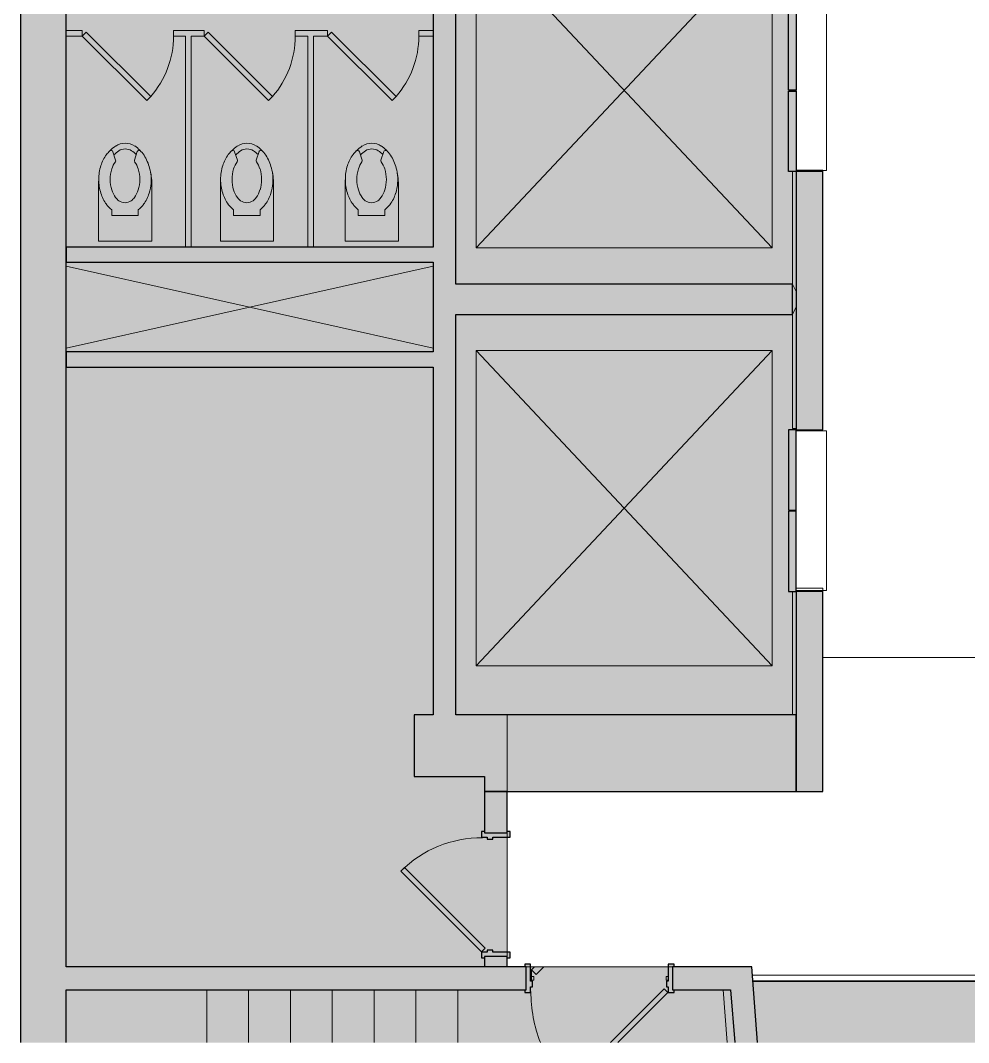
# Model space of a CAD drawing. Header units: inches. Extents: x 920 to 2317, y -557 to 1857.
# Drawn here: x 1702.3 to 1951.6, y 955.4 to 1224.3 of the extents above; entities that cross this region are included whole.
import ezdxf

# ---------------------------------------------------------------- set-up
doc = ezdxf.new("R2010")
doc.units = ezdxf.units.IN
doc.header["$MEASUREMENT"] = 0
for name, color, linetype, lineweight in [('1600 K ST MEZZANINE_dwg', 8, 'Continuous', 9), ('A-DETL-GENF', 92, 'Continuous', 9), ('A-DETL-THIN', 151, 'Continuous', 9), ('A-DOOR', 31, 'Continuous', 18), ('A-Door-Exst', 7, 'Continuous', 9), ('A-FLOR', 192, 'Continuous', 18), ('A-FLOR-HRAL', 11, 'Continuous', 9), ('A-WALL', 113, 'Continuous', 13), ('A-Wall-Exst', 7, 'Continuous', 9), ('A-WALL-PATT', 111, 'Continuous', 18), ('I-WALL', 2, 'Continuous', 18), ('XAR$0$AFLEV', 7, 'Continuous', 9), ('XAR$0$AFLST', 7, 'Continuous', 9), ('XAR$0$PFI', 7, 'Continuous', 9)]:
    doc.layers.add(name, color=color, linetype=linetype, lineweight=lineweight)

# ---------------------------------------------------------------- blocks, each defined once
blk = doc.blocks.new('ELEVATOR DOOR - 42_ x 84_-7366701-MEZZANINE  CONSTRUCTION')
at = {"layer": 'A-DOOR'}
for points in [[(-4.03, -3.5), (-25.15, -3.5), (-25.15, -5.5), (-4.03, -5.5)], [(17.35, -5.5), (17.35, -3.5), (-3.78, -3.5), (-3.78, -5.5), (2.99, -5.5)]]:
    blk.add_hatch(color=250, dxfattribs=at).paths.add_polyline_path(points, flags=0)
for p, q in [((17.1, 4.5), (-24.9, 4.5)), ((-24.9, 4.5), (-24.9, -3.5)), ((17.1, -3.5), (17.1, 4.5)), ((-4.03, -3.5), (-3.78, -3.5))]:
    blk.add_line(p, q, dxfattribs=at)
at = {"layer": 'A-DOOR', "color": 8, "lineweight": 30}
for p, q in [((-25.15, -5.5), (-25.15, -3.5)), ((-25.15, -3.5), (-4.03, -3.5)), ((-4.03, -3.5), (-4.03, -5.5)), ((-3.78, -5.5), (-3.78, -3.5)), ((-3.78, -3.5), (17.35, -3.5)), ((17.35, -3.5), (17.35, -5.5)), ((-4.03, -5.5), (-25.15, -5.5)), ((17.35, -5.5), (-3.78, -5.5))]:
    blk.add_line(p, q, dxfattribs=at)
blk = doc.blocks.new('ELEVATOR DOOR - 42_ x 84_-7366661-MEZZANINE  CONSTRUCTION')
at = {"layer": 'A-DOOR'}
for points in [[(-25.15, 5.5), (-25.15, 3.5), (-4.03, 3.5), (-4.03, 5.5), (-22.08, 5.5)], [(-3.78, 5.5), (-3.78, 3.5), (17.35, 3.5), (17.35, 5.5)]]:
    blk.add_hatch(color=250, dxfattribs=at).paths.add_polyline_path(points, flags=0)
at = {"layer": 'A-DOOR', "color": 8, "lineweight": 30}
for p, q in [((-4.03, 5.5), (-25.15, 5.5)), ((-25.15, 5.5), (-25.15, 3.5)), ((-4.03, 3.5), (-4.03, 5.5)), ((17.35, 5.5), (-3.78, 5.5)), ((-3.78, 5.5), (-3.78, 3.5)), ((17.35, 3.5), (17.35, 5.5)), ((-25.15, 3.5), (-4.03, 3.5)), ((-3.78, 3.5), (17.35, 3.5))]:
    blk.add_line(p, q, dxfattribs=at)
at = {"layer": 'A-DOOR'}
for p, q in [((-24.9, 3.5), (-24.9, -4.5)), ((-3.78, 3.5), (-4.03, 3.5)), ((17.1, -4.5), (17.1, 3.5)), ((-24.9, -4.5), (17.1, -4.5))]:
    blk.add_line(p, q, dxfattribs=at)
blk = doc.blocks.new('1600 K ST MEZZANINE_dwg-7073454-MEZZANINE  CONSTRUCTION')
at = {"layer": 'A-Door-Exst'}
blk.add_line((1942.78, 975.25), (1942.03, 974.5), dxfattribs=at)
at = {"layer": 'A-Door-Exst', "flags": 128}
for points in [[(1941.75, 974.5), (1942.03, 974.5), (1942.03, 971.5)], [(1942.03, 974.5), (1943.27, 973.27), (1945.26, 975.25)], [(1978, 971.75), (1977.41, 971.75), (1977.41, 972.75), (1978, 972.75)]]:
    blk.add_lwpolyline(points, dxfattribs=at)
blk.add_lwpolyline([(1942.03, 971.75), (1942.66, 971.75), (1942.66, 972.75), (1942.03, 972.75)], close=True, dxfattribs=at)
at = {"layer": 'A-Door-Exst'}
blk.add_arc((1942.03, 974.5), 36, 0.6708, 1.1971, dxfattribs=at)
at = {"layer": 'A-Wall-Exst'}
for p, q in [((2010.63, 1184.58), (2010.63, 1154.95)), ((2010.63, 1074.08), (2010.63, 1041.58)), ((1992.38, 969.25), (1993.47, 955.36))]:
    blk.add_line(p, q, dxfattribs=at)
at = {"layer": 'A-Wall-Exst', "flags": 128}
for points in [[(2018.63, 1184.58), (2018.63, 1184.95), (2011.63, 1184.95)], [(2010.63, 1146.95), (2010.63, 1116.95), (2011.63, 1116.95)], [(2018.63, 1074.08), (2018.63, 1074.95), (2011.63, 1074.95)]]:
    blk.add_lwpolyline(points, dxfattribs=at)
at = {"layer": 'A-WALL-PATT', "color": 7, "lineweight": 9}
for p, q in [((2011.63, 1116.95), (2010.63, 1116.95)), ((2011.63, 1074.95), (2018.63, 1074.95))]:
    blk.add_line(p, q, dxfattribs=at)
at = {"layer": 'A-WALL-PATT', "color": 7, "lineweight": 9, "flags": 128}
blk.add_lwpolyline([(2011.63, 1184.95), (2012.63, 1184.95), (2018.63, 1184.95)], dxfattribs=at)
for points in [[(2011.63, 1152.95), (2010.63, 1154.95)], [(2011.63, 1148.95), (2010.63, 1146.95)]]:
    blk.add_lwpolyline(points, close=True, dxfattribs=at)
at = {"layer": 'XAR$0$AFLEV'}
for p, q in [((1916.13, 1159.68), (1819.63, 1138.08)), ((1819.63, 1159.68), (1916.13, 1138.08))]:
    blk.add_line(p, q, dxfattribs=at)
at = {"layer": 'XAR$0$AFLEV', "flags": 128}
for points in [[(2005.28, 1247.45), (1927.48, 1247.45), (1927.48, 1164.45), (2005.28, 1164.45), (2005.28, 1247.45), (1927.48, 1164.45), (2005.28, 1164.45), (1927.48, 1247.45)], [(2005.28, 1137.45), (1927.48, 1137.45), (1927.48, 1054.45), (2005.28, 1054.45), (2005.28, 1137.45), (1927.48, 1054.45), (2005.28, 1054.45), (1927.48, 1137.45)]]:
    blk.add_lwpolyline(points, dxfattribs=at)
at = {"layer": 'XAR$0$AFLST'}
for p, q in [((1856.62, 969.25), (1856.62, 955.36)), ((1867.62, 969.25), (1867.62, 955.36)), ((1878.62, 969.25), (1878.62, 955.36)), ((1889.62, 969.25), (1889.62, 955.36)), ((1900.62, 969.25), (1900.62, 955.36)), ((1911.62, 969.25), (1911.62, 955.36)), ((1922.62, 969.25), (1922.62, 955.36))]:
    blk.add_line(p, q, dxfattribs=at)
at = {"layer": 'XAR$0$PFI'}
for p, q in [((1832.65, 1187.56), (1831.92, 1189.76)), ((1838.33, 1189.79), (1837.59, 1187.56)), ((1864.68, 1187.56), (1863.95, 1189.76)), ((1870.36, 1189.79), (1869.62, 1187.56)), ((1897.49, 1187.56), (1896.76, 1189.76)), ((1903.17, 1189.79), (1902.43, 1187.56))]:
    blk.add_line(p, q, dxfattribs=at)
at = {"layer": 'XAR$0$PFI', "flags": 128}
for points in [[(1819.63, 1220.18), (1823.88, 1220.18), (1840.85, 1203.21), (1841.91, 1204.27), (1824.94, 1221.24), (1823.88, 1220.18), (1823.88, 1221.68), (1819.63, 1221.68)], [(1851.05, 1164.68), (1851.05, 1220.18), (1847.88, 1220.18), (1847.88, 1221.68), (1855.9, 1221.68), (1855.9, 1220.18), (1856.96, 1221.24), (1873.93, 1204.27), (1872.87, 1203.21), (1855.9, 1220.18), (1852.55, 1220.18), (1852.55, 1164.68)], [(1905.36, 1203.21), (1888.39, 1220.18), (1888.39, 1221.68), (1879.9, 1221.68), (1879.9, 1220.18), (1883.21, 1220.18), (1883.21, 1164.68)], [(1884.71, 1164.68), (1884.71, 1220.18), (1888.39, 1220.18), (1889.45, 1221.24), (1906.42, 1204.27), (1905.36, 1203.21)], [(1916.13, 1221.68), (1912.39, 1221.68), (1912.39, 1220.18), (1916.13, 1220.18)], [(1828.17, 1181.13), (1828.17, 1166.26), (1842.17, 1166.26), (1842.17, 1181.13)], [(1860.2, 1181.13), (1860.2, 1166.26), (1874.2, 1166.26), (1874.2, 1181.13)], [(1893.01, 1181.13), (1893.01, 1166.26), (1907.01, 1166.26), (1907.01, 1181.13)], [(1831.62, 1174.52), (1831.62, 1172.97), (1838.62, 1172.97), (1838.62, 1174.52)], [(1863.65, 1174.52), (1863.65, 1172.97), (1870.65, 1172.97), (1870.65, 1174.52)], [(1896.46, 1174.52), (1896.46, 1172.97), (1903.46, 1172.97), (1903.46, 1174.52)]]:
    blk.add_lwpolyline(points, dxfattribs=at)
at = {"layer": 'XAR$0$PFI'}
for centre, radius, start, end in [((1823.88, 1220.18), 24, 318.5833, 0), ((1855.9, 1220.18), 24, 318.5833, 0), ((1888.39, 1220.18), 24, 318.5833, 0), ((1835.17, 1187.39), 4.62, 90, 122.7617), ((1835.17, 1187.39), 4.62, 57.2383, 90), ((1867.2, 1187.39), 4.62, 90, 122.7617), ((1867.2, 1187.39), 4.62, 57.2383, 90), ((1900.01, 1187.39), 4.62, 90, 122.7617), ((1900.01, 1187.39), 4.62, 57.2383, 90), ((1837.92, 1183.3), 9.56, 143.3275, 162.8584), ((1836.21, 1184.57), 7.43, 133.4258, 143.3275), ((1831.45, 1189.6), 0.5, 18.2438, 133.4259), ((1837.1, 1184.4), 8.18, 122.7616, 136.6903), ((1837.1, 1184.4), 6.68, 122.7617, 137.2435), ((1835.17, 1187.39), 3.12, 90, 122.7618), ((1835.17, 1187.39), 3.12, 57.2382, 90), ((1833.24, 1184.4), 6.68, 43.6858, 57.2383), ((1833.24, 1184.4), 8.18, 32.7685, 57.2383), ((1838.8, 1189.63), 0.5, 44.3279, 161.7562), ((1830.18, 1182.43), 11.82, 14.929, 32.7685), ((1869.95, 1183.3), 9.56, 143.3275, 162.8584), ((1868.24, 1184.57), 7.43, 133.4258, 143.3275), ((1863.48, 1189.6), 0.5, 18.2438, 133.4259), ((1869.13, 1184.4), 8.18, 122.7616, 136.6903), ((1869.13, 1184.4), 6.68, 122.7617, 137.2435), ((1867.2, 1187.39), 3.12, 90, 122.7618), ((1867.2, 1187.39), 3.12, 57.2382, 90), ((1865.27, 1184.4), 6.68, 43.6858, 57.2383), ((1865.27, 1184.4), 8.18, 32.7685, 57.2383), ((1870.83, 1189.63), 0.5, 44.3279, 161.7562), ((1862.21, 1182.43), 11.82, 14.929, 32.7685), ((1902.76, 1183.3), 9.56, 143.3275, 162.8584), ((1901.05, 1184.57), 7.43, 133.4258, 143.3275), ((1896.28, 1189.6), 0.5, 18.2438, 133.4259), ((1901.94, 1184.4), 8.18, 122.7616, 136.6903), ((1901.94, 1184.4), 6.68, 122.7617, 137.2435), ((1900.01, 1187.39), 3.12, 90, 122.7618), ((1900.01, 1187.39), 3.12, 57.2382, 90), ((1898.08, 1184.4), 6.68, 43.6858, 57.2383), ((1898.08, 1184.4), 8.18, 32.7685, 57.2383), ((1903.64, 1189.63), 0.5, 44.3279, 161.7562), ((1895.02, 1182.43), 11.82, 14.929, 32.7685), ((1837.92, 1183.3), 6.56, 144.4829, 162.8583), ((1832.17, 1187.4), 0.5, 324.4828, 18.2438), ((1838.07, 1187.4), 0.5, 161.7562, 215.5172), ((1832.32, 1183.3), 6.56, 17.1417, 35.5171), ((1869.95, 1183.3), 6.56, 144.4829, 162.8583), ((1864.2, 1187.4), 0.5, 324.4828, 18.2438), ((1870.1, 1187.4), 0.5, 161.7562, 215.5172), ((1864.35, 1183.3), 6.56, 17.1417, 35.5171), ((1902.76, 1183.3), 6.56, 144.4829, 162.8583), ((1897.01, 1187.4), 0.5, 324.4828, 18.2438), ((1902.91, 1187.4), 0.5, 161.7562, 215.5172), ((1897.16, 1183.3), 6.56, 17.1417, 35.5171), ((1840.61, 1182.47), 12.38, 162.8584, 180), ((1840.61, 1182.47), 9.38, 162.8584, 180), ((1829.63, 1182.47), 9.38, 0, 17.1416), ((1829.63, 1182.47), 12.38, 342.8584, 8.2651), ((1825.33, 1181.13), 16.84, 0, 14.9289), ((1872.64, 1182.47), 12.38, 162.8584, 180), ((1872.64, 1182.47), 9.38, 162.8584, 180), ((1861.66, 1182.47), 9.38, 0, 17.1416), ((1861.66, 1182.47), 12.38, 342.8584, 8.2651), ((1857.36, 1181.13), 16.84, 0, 14.9289), ((1905.45, 1182.47), 12.38, 162.8584, 180), ((1905.45, 1182.47), 9.38, 162.8584, 180), ((1894.47, 1182.47), 9.38, 0, 17.1416), ((1894.47, 1182.47), 12.38, 342.8584, 8.2651), ((1890.17, 1181.13), 16.84, 0, 14.9289), ((1845.01, 1181.13), 16.84, 174.8046, 180), ((1840.61, 1182.47), 12.38, 180, 197.1416), ((1840.61, 1182.47), 9.38, 180, 197.1416), ((1829.63, 1182.47), 9.38, 342.8584, 360), ((1877.04, 1181.13), 16.84, 174.8046, 180), ((1872.64, 1182.47), 12.38, 180, 197.1416), ((1872.64, 1182.47), 9.38, 180, 197.1416), ((1861.66, 1182.47), 9.38, 342.8584, 360), ((1909.85, 1181.13), 16.84, 174.8046, 180), ((1905.45, 1182.47), 12.38, 180, 197.1416), ((1905.45, 1182.47), 9.38, 180, 197.1416), ((1894.47, 1182.47), 9.38, 342.8584, 360), ((1837.92, 1181.64), 9.56, 197.1417, 216.6724), ((1837.92, 1181.64), 6.56, 197.1417, 216.6725), ((1832.32, 1181.64), 6.56, 323.3275, 342.8583), ((1832.32, 1181.64), 9.56, 323.3276, 342.8583), ((1869.95, 1181.64), 9.56, 197.1417, 216.6724), ((1869.95, 1181.64), 6.56, 197.1417, 216.6725), ((1864.35, 1181.64), 6.56, 323.3275, 342.8583), ((1864.35, 1181.64), 9.56, 323.3276, 342.8583), ((1902.76, 1181.64), 9.56, 197.1417, 216.6724), ((1902.76, 1181.64), 6.56, 197.1417, 216.6725), ((1897.16, 1181.64), 6.56, 323.3275, 342.8583), ((1897.16, 1181.64), 9.56, 323.3276, 342.8583), ((1836.21, 1180.36), 7.43, 216.6725, 231.8648), ((1836.21, 1180.36), 4.43, 216.6725, 231.8648), ((1835.12, 1179.1), 2.76, 233.419, 306.581), ((1834.03, 1180.36), 4.43, 308.1352, 323.3275), ((1834.03, 1180.36), 7.43, 308.1352, 323.3275), ((1868.24, 1180.36), 7.43, 216.6725, 231.8648), ((1868.24, 1180.36), 4.43, 216.6725, 231.8648), ((1867.15, 1179.1), 2.76, 233.419, 306.581), ((1866.06, 1180.36), 4.43, 308.1352, 323.3275), ((1866.06, 1180.36), 7.43, 308.1352, 323.3275), ((1901.05, 1180.36), 7.43, 216.6725, 231.8648), ((1901.05, 1180.36), 4.43, 216.6725, 231.8648), ((1899.96, 1179.1), 2.76, 233.419, 306.581), ((1898.87, 1180.36), 4.43, 308.1352, 323.3275), ((1898.87, 1180.36), 7.43, 308.1352, 323.3275)]:
    blk.add_arc(centre, radius, start, end, dxfattribs=at)
blk = doc.blocks.new('Walls 1 - Walls 1-7192676-MEZZANINE  CONSTRUCTION')
at = {"layer": 'A-WALL', "lineweight": 9}
blk.add_hatch(color=7, dxfattribs=at).paths.add_polyline_path([(1929.63, 1021.45), (2011.63, 1021.45), (2011.63, 1041.58), (1922.13, 1041.58), (1922.13, 1146.95), (2010.63, 1146.95), (2010.63, 1154.95), (1922.13, 1154.95), (1922.13, 1258.73), (2011.63, 1258.73), (2011.63, 1264.73), (1973.63, 1264.73), (1973.63, 1275.92), (1911.63, 1275.92), (1911.63, 1258.73), (1916.13, 1258.73), (1916.13, 1164.68), (1819.63, 1164.68), (1819.63, 1160.68), (1916.13, 1160.68), (1916.13, 1137.08), (1819.63, 1137.08), (1819.63, 1133.08), (1916.13, 1133.08), (1916.13, 1041.58), (1911.13, 1041.58), (1911.13, 1025.33), (1929.63, 1025.33)], flags=0)
at = {"layer": 'A-WALL', "color": 8, "lineweight": 30}
for p, q in [((1973.63, 1275.92), (1911.63, 1275.92)), ((1911.63, 1275.92), (1911.63, 1258.73)), ((1973.63, 1264.73), (1973.63, 1275.92)), ((2011.63, 1264.73), (1973.63, 1264.73)), ((2011.63, 1258.73), (2011.63, 1264.73)), ((1911.63, 1258.73), (1916.13, 1258.73)), ((1916.13, 1258.73), (1916.13, 1164.68)), ((1922.13, 1154.95), (1922.13, 1258.73)), ((1922.13, 1258.73), (2011.63, 1258.73)), ((1916.13, 1164.68), (1819.63, 1164.68)), ((1819.63, 1164.68), (1819.63, 1160.68)), ((1819.63, 1160.68), (1916.13, 1160.68)), ((1916.13, 1160.68), (1916.13, 1137.08)), ((2010.63, 1154.95), (1922.13, 1154.95)), ((2010.63, 1146.95), (2010.63, 1154.95)), ((1922.13, 1041.58), (1922.13, 1146.95)), ((1922.13, 1146.95), (2010.63, 1146.95)), ((1916.13, 1137.08), (1819.63, 1137.08)), ((1819.63, 1137.08), (1819.63, 1133.08)), ((1819.63, 1133.08), (1916.13, 1133.08)), ((1916.13, 1133.08), (1916.13, 1041.58)), ((1916.13, 1041.58), (1911.13, 1041.58)), ((1911.13, 1041.58), (1911.13, 1025.33)), ((2011.63, 1041.58), (1922.13, 1041.58)), ((2011.63, 1021.45), (2011.63, 1041.58)), ((1911.13, 1025.33), (1929.63, 1025.33)), ((1929.63, 1025.33), (1929.63, 1021.45)), ((1929.63, 1021.45), (2011.63, 1021.45))]:
    blk.add_line(p, q, dxfattribs=at)
blk = doc.blocks.new('Door - Single - Solid Door-7682708-MEZZANINE  CONSTRUCTION')
at = {"layer": 'A-DOOR'}
h = blk.add_hatch(color=250, dxfattribs=at)
h.paths.add_polyline_path([(-15.26, 3.84), (-15.63, 3.84), (-15.63, 3.09), (-15.26, 3.09), (-15.26, -2.91), (-15.63, -2.91), (-15.63, -3.66), (-14.13, -3.66), (-14.13, 0.84), (-13.63, 0.84), (-13.63, 2.34), (-14.13, 2.34), (-14.13, 3.84)], flags=0)
h.paths.add_polyline_path([(23.62, 3.84), (22.12, 3.84), (22.12, 2.34), (21.62, 2.34), (21.62, 0.84), (22.12, 0.84), (22.12, -3.66), (23.62, -3.66), (23.62, -2.91), (23.24, -2.91), (23.24, 3.09), (23.62, 3.09), (23.62, 3.34)], flags=0)
at = {"layer": 'A-DOOR', "color": 8, "lineweight": 30}
for p, q in [((-14.01, 3.84), (-0.87, 16.98)), ((1.08, 16.98), (-13.03, 2.87)), ((-15.63, 3.84), (-15.63, 3.09)), ((-14.13, 3.84), (-15.63, 3.84)), ((-14.13, 2.34), (-14.13, 3.84)), ((-13.03, 2.87), (-14.01, 3.84)), ((23.62, 3.84), (22.12, 3.84)), ((22.12, 3.84), (22.12, 2.34)), ((23.62, 3.09), (23.62, 3.84)), ((-13.63, 2.34), (-14.13, 2.34)), ((-14.13, -3.66), (-14.13, 0.84)), ((-14.13, 0.84), (-13.63, 0.84)), ((-13.63, 0.84), (-13.63, 2.34)), ((22.12, 2.34), (21.62, 2.34)), ((21.62, 2.34), (21.62, 0.84)), ((21.62, 0.84), (22.12, 0.84)), ((22.12, 0.84), (22.12, -3.66)), ((-15.63, -2.91), (-15.63, -3.66)), ((-15.63, -3.66), (-14.13, -3.66)), ((22.12, -3.66), (23.62, -3.66)), ((23.62, -3.66), (23.62, -2.91))]:
    blk.add_line(p, q, dxfattribs=at)
at = {"layer": 'A-DOOR', "lineweight": 9}
blk.add_arc((-14.01, 3.84), 36, 359.5, 21.4237, dxfattribs=at)
blk = doc.blocks.new('Door - Single - Solid Door 2_6-7274923-MEZZANINE  CONSTRUCTION')
at = {"layer": 'A-DOOR'}
h = blk.add_hatch(color=250, dxfattribs=at)
h.paths.add_polyline_path([(-12.63, -2.91), (-12.63, -3.66), (-11.13, -3.66), (-11.13, 0.84), (-10.63, 0.84), (-10.63, 2.34), (-11.13, 2.34), (-11.13, 3.84), (-12.63, 3.84), (-12.63, 3.09), (-12.26, 3.09), (-12.26, -2.91)], flags=0)
h.paths.add_polyline_path([(18.62, 2.01), (18.62, 0.84), (19.12, 0.84), (19.12, -3.66), (20.62, -3.66), (20.62, -2.91), (20.24, -2.91), (20.24, 3.09), (20.62, 3.09), (20.62, 3.84), (19.12, 3.84), (19.12, 2.34), (18.62, 2.34)], flags=0)
at = {"layer": 'A-DOOR', "color": 8, "lineweight": 30}
for p, q in [((-11.01, 3.84), (10.21, 25.05)), ((10.21, 25.05), (11.18, 24.08)), ((11.18, 24.08), (-10.03, 2.87)), ((-12.63, 3.84), (-12.63, 3.09)), ((-11.13, 3.84), (-12.63, 3.84)), ((-11.13, 2.34), (-11.13, 3.84)), ((-10.03, 2.87), (-11.01, 3.84)), ((20.62, 3.84), (19.12, 3.84)), ((19.12, 3.84), (19.12, 2.34)), ((20.62, 3.09), (20.62, 3.84)), ((-10.63, 2.34), (-11.13, 2.34)), ((-11.13, -3.66), (-11.13, 0.84)), ((-11.13, 0.84), (-10.63, 0.84)), ((-10.63, 0.84), (-10.63, 2.34)), ((19.12, 2.34), (18.62, 2.34)), ((18.62, 2.34), (18.62, 0.84)), ((18.62, 0.84), (19.12, 0.84)), ((19.12, 0.84), (19.12, -3.66)), ((-12.63, -2.91), (-12.63, -3.66)), ((-12.63, -3.66), (-11.13, -3.66)), ((19.12, -3.66), (20.62, -3.66)), ((20.62, -3.66), (20.62, -2.91))]:
    blk.add_line(p, q, dxfattribs=at)
at = {"layer": 'A-DOOR', "lineweight": 9}
blk.add_arc((-11.01, 3.84), 30, 359.5, 45, dxfattribs=at)
blk = doc.blocks.new('Top Rail Type - Top Rail_Internal_-7195333-MEZZANINE  CONSTRUCTION')
at = {"layer": 'A-FLOR-HRAL'}
for p, q in [((2119, 973.13), (2000.1, 973.13)), ((2000.21, 971.63), (2119, 971.63)), ((2119, 972.48), (2119, 972.29))]:
    blk.add_line(p, q, dxfattribs=at)
blk = doc.blocks.new('Top Rail Type - Top Rail_Internal_-V1-MEZZANINE  CONSTRUCTION')
at = {"layer": 'A-FLOR-HRAL'}
for p, q in [((2000.1, 973.13), (2119, 973.13)), ((2000.21, 971.63), (2119, 971.63)), ((2119, 973.13), (2119, 971.63))]:
    blk.add_line(p, q, dxfattribs=at)

msp = doc.modelspace()

# ---------------------------------------------------------------- hatches: boundary and pattern name
at = {"layer": 'A-DETL-GENF'}
h = msp.add_hatch(color=9, dxfattribs=at)
h.paths.add_polyline_path([(1846.12, 955.36), (1890.14, 955.36), (1889.05, 969.25), (1874.17, 969.25), (1874.17, 968.5), (1872.67, 968.5), (1872.67, 970), (1872.17, 970), (1872.17, 971.5), (1872.67, 971.5), (1872.67, 975.25), (1836.42, 975.25), (1836.42, 971.5), (1836.92, 971.5), (1836.92, 970), (1836.42, 970), (1836.42, 968.5), (1834.92, 968.5), (1834.92, 969.25), (1714.3, 969.25), (1714.3, 955.36), (1836.42, 955.36)], flags=0)
h.paths.add_polyline_path([(1913.3, 955.36), (2014.58, 955.36), (2013.77, 971.38), (1894.9, 971.38), (1896.16, 955.36), (1906.3, 955.36)], flags=0)
h.paths.add_polyline_path([(2029.25, 955.36), (2035.3, 955.36), (2035.3, 968.38), (2019.93, 968.38), (2020.59, 955.36), (2029.05, 955.36)], flags=0)
h.paths.add_polyline_path([(2044.06, 955.36), (2317.04, 955.36), (2317.04, 1207.73), (2306.5, 1207.73), (2306.5, 1061.08), (2306.75, 1061.08), (2306.75, 1041.2), (2276.37, 1041.2), (2276.37, 995.15), (2041.3, 995.15), (2041.3, 955.36)], flags=0)
h.paths.add_polyline_path([(2036.83, 974.38), (2037.8, 974.38), (2037.8, 995.15), (2034.05, 995.15), (2034.05, 974.38), (2035.3, 974.38)], flags=0)
h.paths.add_polyline_path([(1820.62, 975.25), (1824.3, 975.25), (1824.3, 977.63), (1823.55, 977.63), (1823.55, 979.13), (1825.05, 979.13), (1825.05, 979.63), (1826.55, 979.63), (1826.55, 979.13), (1830.3, 979.13), (1830.3, 1009.38), (1826.55, 1009.38), (1826.55, 1008.88), (1825.05, 1008.88), (1825.05, 1009.38), (1823.55, 1009.38), (1823.55, 1010.88), (1824.3, 1010.88), (1824.3, 1025.33), (1805.8, 1025.33), (1805.8, 1041.58), (1810.8, 1041.58), (1810.8, 1133.08), (1714.3, 1133.08), (1714.3, 975.25), (1816.8, 975.25)], flags=0)
h.paths.add_polyline_path([(1830.3, 1041.58), (1906.3, 1041.58), (1906.3, 1074.08), (1904.3, 1074.08), (1904.3, 1095.2), (1906.3, 1095.2), (1906.3, 1095.45), (1904.3, 1095.45), (1904.3, 1116.58), (1906.3, 1116.58), (1906.3, 1184.58), (1904.3, 1184.58), (1904.3, 1205.7), (1906.3, 1205.7), (1906.3, 1205.95), (1904.3, 1205.95), (1904.3, 1227.08), (1906.3, 1227.08), (1906.3, 1258.73), (1816.8, 1258.73), (1816.8, 1154.95), (1905.3, 1154.95), (1905.3, 1146.95), (1816.8, 1146.95), (1816.8, 1041.58), (1824.3, 1041.58)], flags=0)
h.paths.add_polyline_path([(1794.11, 1137.08), (1810.8, 1137.08), (1810.8, 1160.68), (1714.3, 1160.68), (1714.3, 1137.08), (1789.93, 1137.08)], flags=0)
h.paths.add_polyline_path([(1810.8, 1164.68), (1810.8, 1258.73), (1806.3, 1258.73), (1806.3, 1275.92), (1821.3, 1275.92), (1821.3, 1309.66), (1820.55, 1309.66), (1820.55, 1311.16), (1821.3, 1311.16), (1821.3, 1341.41), (1820.55, 1341.41), (1820.55, 1342.91), (1821.3, 1342.91), (1821.3, 1347.28), (1714.3, 1347.28), (1714.3, 1164.68), (1798.62, 1164.68)], flags=0)
h.paths.add_polyline_path([(1868.3, 1264.73), (1906.3, 1264.73), (1906.3, 1296.45), (1870.77, 1296.45), (1870.77, 1295.7), (1869.27, 1295.7), (1869.27, 1301.2), (1868.77, 1301.2), (1868.77, 1302.7), (1869.27, 1302.7), (1869.27, 1303.45), (1839.02, 1303.45), (1839.02, 1302.7), (1839.52, 1302.7), (1839.52, 1301.2), (1839.02, 1301.2), (1839.02, 1295.7), (1837.52, 1295.7), (1837.52, 1296.45), (1827.3, 1296.45), (1827.3, 1275.92), (1868.3, 1275.92)], flags=0)
h.paths.add_polyline_path([(1829.67, 1347.28), (1865.42, 1347.28), (1865.42, 1351.03), (1864.92, 1351.03), (1864.92, 1352.53), (1865.42, 1352.53), (1865.42, 1354.03), (1866.92, 1354.03), (1866.92, 1353.28), (1867.02, 1353.28), (1867.02, 1443.7), (1714.3, 1443.7), (1714.3, 1353.28), (1827.67, 1353.28), (1827.67, 1354.03), (1829.17, 1354.03), (1829.17, 1352.53), (1829.67, 1352.53), (1829.67, 1351.03), (1829.17, 1351.03), (1829.17, 1347.28)], flags=0)
h.paths.add_polyline_path([(1879.56, 1448.7), (1880.49, 1448.7), (1880.49, 1844.85), (1876.43, 1844.85), (1876.43, 1856.85), (1820.43, 1856.85), (1820.43, 1844.85), (1808.56, 1844.85), (1808.56, 1836.6), (1794.59, 1836.6), (1794.59, 1844.85), (1782.73, 1844.85), (1782.73, 1856.85), (1726.73, 1856.85), (1726.73, 1844.85), (1722.8, 1844.85), (1722.8, 1833.6), (1714.3, 1833.6), (1714.3, 1665.6), (1724.55, 1665.6), (1724.55, 1660.6), (1739.55, 1660.6), (1739.55, 1610.85), (1714.3, 1610.85), (1714.3, 1449.7), (1816.3, 1449.7), (1816.3, 1459.54), (1846.3, 1459.54), (1846.3, 1449.7), (1867.02, 1449.7), (1867.02, 1448.7), (1871.65, 1448.7)], flags=0)
at = {"layer": 'A-WALL-PATT', "lineweight": 9}
for points in [[(1713.87, 955.36), (1714.3, 955.36), (1714.3, 1856.85), (1702.3, 1856.85), (1702.3, 955.36), (1713.7, 955.36)], [(1896.16, 955.36), (1895.07, 969.25), (1889.05, 969.25), (1890.14, 955.36)]]:
    msp.add_hatch(color=7, dxfattribs=at).paths.add_polyline_path(points, flags=0)
h = msp.add_hatch(color=7, dxfattribs=at)
h.paths.add_polyline_path([(1913.3, 1021.45), (1913.3, 1074.08), (1906.3, 1074.08), (1906.3, 1021.45)], flags=0)
h.paths.add_polyline_path([(1913.3, 1116.58), (1913.3, 1184.58), (1906.3, 1184.58), (1906.3, 1116.58)], flags=0)
h.paths.add_polyline_path([(1913.3, 1227.08), (1913.3, 1303.45), (1906.3, 1303.45), (1906.3, 1227.08)], flags=0)
h = msp.add_hatch(color=7, dxfattribs=at)
h.paths.add_polyline_path([(1824.52, 975.25), (1830.3, 975.25), (1830.3, 978), (1824.3, 978), (1824.3, 975.25)], flags=0)
h.paths.add_polyline_path([(1830.3, 1010.5), (1830.3, 1021.45), (1824.3, 1021.45), (1824.3, 1010.5)], flags=0)
h = msp.add_hatch(color=7, dxfattribs=at)
h.paths.add_polyline_path([(1873.8, 969.25), (1895.07, 969.25), (1894.6, 975.25), (1873.8, 975.25), (1873.8, 971.38)], flags=0)
h.paths.add_polyline_path([(1835.3, 969.25), (1835.3, 975.25), (1714.3, 975.25), (1714.3, 969.25), (1820.62, 969.25)], flags=0)

# ---------------------------------------------------------------- linework, layer by layer
at = {"layer": 'A-DETL-THIN'}
for p, q in [((1702.3, 1856.85), (1702.3, 955.36)), ((1906.3, 1041.58), (1906.3, 1303.45)), ((1830.3, 975.25), (1830.3, 1041.58)), ((1830.3, 1041.58), (1906.3, 1041.58)), ((1894.6, 975.25), (1830.3, 975.25)), ((1894.9, 971.38), (1894.6, 975.25)), ((2013.77, 971.38), (1894.9, 971.38))]:
    msp.add_line(p, q, dxfattribs=at)
at = {"layer": 'A-FLOR'}
for p, q in [((2029.05, 1056.66), (1913.3, 1056.66)), ((1836.42, 975.25), (1872.67, 975.25)), ((1894.9, 971.38), (2013.62, 971.38))]:
    msp.add_line(p, q, dxfattribs=at)
at = {"layer": 'A-WALL', "color": 8, "lineweight": 30}
for p, q in [((1913.3, 1184.58), (1906.3, 1184.58)), ((1906.3, 1184.58), (1906.3, 1116.58)), ((1913.3, 1116.58), (1913.3, 1184.58)), ((1906.3, 1116.58), (1913.3, 1116.58)), ((1913.3, 1074.08), (1906.3, 1074.08)), ((1906.3, 1074.08), (1906.3, 1021.45)), ((1913.3, 1021.45), (1913.3, 1074.08)), ((1824.3, 1021.45), (1824.3, 1010.5)), ((1830.3, 1021.45), (1824.3, 1021.45)), ((1830.3, 1010.5), (1830.3, 1021.45)), ((1906.3, 1021.45), (1913.3, 1021.45)), ((1824.3, 1010.5), (1830.3, 1010.5)), ((1824.3, 978), (1824.3, 975.25)), ((1830.3, 978), (1824.3, 978)), ((1830.3, 975.25), (1830.3, 978)), ((1835.3, 975.25), (1714.3, 975.25)), ((1835.3, 969.25), (1835.3, 975.25)), ((1894.6, 975.25), (1873.8, 975.25)), ((1873.8, 975.25), (1873.8, 969.25)), ((1896.16, 955.36), (1894.6, 975.25)), ((1714.3, 969.25), (1835.3, 969.25)), ((1873.8, 969.25), (1889.05, 969.25)), ((1889.05, 969.25), (1890.14, 955.36))]:
    msp.add_line(p, q, dxfattribs=at)
at = {"layer": 'I-WALL', "color": 8, "lineweight": 30}
for p, q in [((1702.3, 1856.85), (1702.3, 955.36)), ((1714.3, 975.25), (1714.3, 1347.28)), ((1714.3, 955.36), (1714.3, 969.25))]:
    msp.add_line(p, q, dxfattribs=at)

# ---------------------------------------------------------------- block references
at = {"layer": '1600 K ST MEZZANINE_dwg', "color": 7}
msp.add_blockref('1600 K ST MEZZANINE_dwg-7073454-MEZZANINE  CONSTRUCTION', (-105.33, 0), dxfattribs=at)
at = {"layer": 'A-DOOR'}
for name, p, rotation in [('ELEVATOR DOOR - 42_ x 84_-7366701-MEZZANINE  CONSTRUCTION', (1909.8, 1201.92), 270), ('ELEVATOR DOOR - 42_ x 84_-7366661-MEZZANINE  CONSTRUCTION', (1909.8, 1099.23), 90), ('Door - Single - Solid Door 2_6-7274923-MEZZANINE  CONSTRUCTION', (1827.39, 990.26), 90), ('Door - Single - Solid Door-7682708-MEZZANINE  CONSTRUCTION', (1858.54, 972.34), 180)]:
    msp.add_blockref(name, p, dxfattribs=dict(at, rotation=rotation))
at = {"layer": 'A-FLOR-HRAL'}
for name in ['Top Rail Type - Top Rail_Internal_-7195333-MEZZANINE  CONSTRUCTION', 'Top Rail Type - Top Rail_Internal_-V1-MEZZANINE  CONSTRUCTION']:
    msp.add_blockref(name, (-105.33, 0), dxfattribs=at)
at = {"layer": 'A-WALL', "lineweight": 9}
msp.add_blockref('Walls 1 - Walls 1-7192676-MEZZANINE  CONSTRUCTION', (-105.33, 0), dxfattribs=at)

doc.saveas('drawing.dxf')
